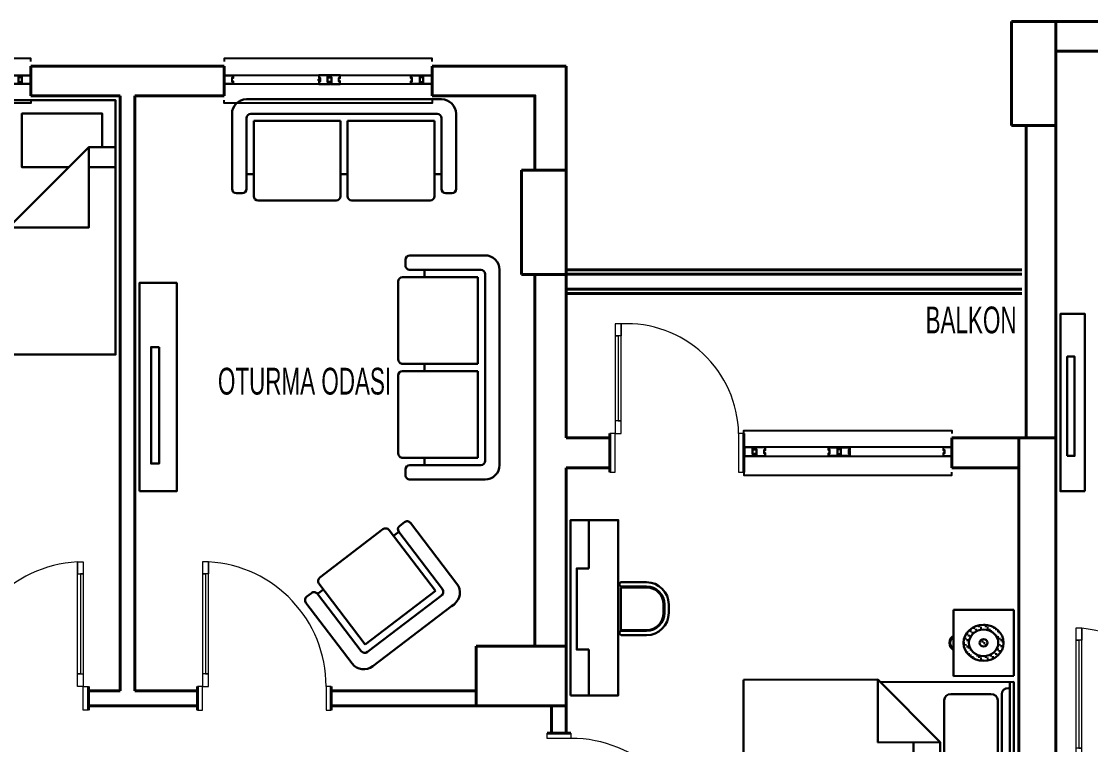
# Model space of a CAD drawing. Header units: millimetres. Extents: x 47 to 2260, y 29 to 1824.
# Drawn here: x 891 to 1610, y 1318 to 1804 of the extents above; entities that cross this region are included whole.
import ezdxf

# ---------------------------------------------------------------- set-up
doc = ezdxf.new("R2010")
doc.units = ezdxf.units.MM
for name, color, linetype, lineweight in [('duvar_40', 45, 'Continuous', 40), ('PENC_25', 74, 'Continuous', 25), ('TEF', 145, 'Continuous', 30), ('yazı', 253, 'Continuous', 20)]:
    doc.layers.add(name, color=color, linetype=linetype, lineweight=lineweight)
doc.styles.add('ARIAL', font='Arial')

# ---------------------------------------------------------------- blocks, each defined once
blk = doc.blocks.new('b2')
at = {"layer": 'TEF', "linetype": 'ByBlock', "flags": 128}
for points in [[(970.226424, 1487.830544), (995.354533, 1487.830544), (995.354533, 1627.817071), (970.226424, 1627.817071)], [(983.439561, 1584.779719), (978.027502, 1584.779719), (978.027502, 1506.452645), (983.439561, 1506.452645)]]:
    blk.add_lwpolyline(points, close=True, dxfattribs=at)
blk = doc.blocks.new('b3')
at = {"layer": 'TEF', "linetype": 'ByBlock', "flags": 128}
for points in [[(1606.226106, 1487.848525), (1606.226106, 1607.047947), (1589.729816, 1607.047947), (1589.729816, 1487.848525)], [(1594.338804, 1511.522373), (1594.338804, 1578.355337), (1599.267852, 1578.355337), (1599.267852, 1511.522373)]]:
    blk.add_lwpolyline(points, close=True, dxfattribs=at)
blk = doc.blocks.new('1')
at = {"layer": 'duvar_40', "linetype": 'ByBlock'}
for p, q in [((1596.687991, 1303.644091), (1596.687991, 1293.644091)), ((1596.687995, 1290.644264), (1596.687995, 1306.644264)), ((1686.687991, 1293.688675), (1686.687991, 1303.688675)), ((1686.687995, 1290.644264), (1686.687995, 1306.644264)), ((1683.215417, 1293.644226), (1684.435092, 1293.644226)), ((1686.699513, 1293.689431), (1686.687995, 1293.689431)), ((1686.687995, 1293.689431), (1686.699513, 1293.689431))]:
    blk.add_line(p, q, dxfattribs=at)
at = {"layer": 'PENC_25', "lineweight": 20}
for p, q in [((1604.160574, 1395.770643), (1600.160574, 1395.770643)), ((1600.160574, 1306.644264), (1596.687995, 1306.644264)), ((1596.687995, 1306.644264), (1596.687995, 1290.644213)), ((1600.160574, 1290.644264), (1600.160574, 1306.644264)), ((1686.687995, 1306.644264), (1683.215417, 1306.644264)), ((1683.215417, 1306.644264), (1683.215417, 1290.644264)), ((1686.687995, 1290.644213), (1686.687995, 1306.644264)), ((1596.687995, 1290.644264), (1600.160574, 1290.644264)), ((1683.215417, 1290.644264), (1686.687995, 1290.644264))]:
    blk.add_line(p, q, dxfattribs=at)
at = {"layer": 'PENC_25', "lineweight": 20, "flags": 128}
blk.add_lwpolyline([(1600.160574, 1395.770643), (1600.160574, 1306.644264), (1604.160574, 1306.644264), (1604.160574, 1395.770643), (1604.160574, 1387.698207), (1600.160574, 1387.698207), (1602.160574, 1387.698207), (1602.160574, 1315.206167), (1604.160574, 1315.206167), (1600.160574, 1315.206167)], dxfattribs=at)
at = {"layer": 'PENC_25', "lineweight": 20}
blk.add_arc((1594.276482, 1307.379582), 88.941975, 359.526308, 83.61956, dxfattribs=at)
blk = doc.blocks.new('14')
at = {"layer": 'duvar_40', "linetype": 'ByBlock'}
for p, q in [((1009.302573, 1353.637888), (1009.302573, 1343.637888)), ((1009.302577, 1340.63806), (1009.302577, 1356.63806)), ((1099.302573, 1343.682472), (1099.302573, 1353.682472)), ((1099.302577, 1340.63806), (1099.302577, 1356.63806)), ((1099.314095, 1343.683228), (1099.302577, 1343.683228)), ((1099.302577, 1343.683228), (1099.314095, 1343.683228))]:
    blk.add_line(p, q, dxfattribs=at)
at = {"layer": 'PENC_25', "lineweight": 20}
for p, q in [((1016.775156, 1440.361466), (1012.775156, 1440.361466)), ((1012.775156, 1356.63806), (1009.302577, 1356.63806)), ((1009.302577, 1356.63806), (1009.302577, 1340.638009)), ((1012.775156, 1340.63806), (1012.775156, 1356.63806)), ((1099.302577, 1356.63806), (1095.829999, 1356.63806)), ((1095.829999, 1356.63806), (1095.829999, 1340.63806)), ((1099.302577, 1340.638009), (1099.302577, 1356.63806)), ((1009.302577, 1340.63806), (1012.775156, 1340.63806)), ((1095.829999, 1340.63806), (1099.302577, 1340.63806))]:
    blk.add_line(p, q, dxfattribs=at)
at = {"layer": 'PENC_25', "lineweight": 20, "flags": 128}
blk.add_lwpolyline([(1012.775156, 1440.361466), (1012.775156, 1356.63806), (1016.775156, 1356.63806), (1016.775156, 1440.361466), (1016.775156, 1432.28903), (1012.775156, 1432.28903), (1014.775156, 1432.28903), (1014.775156, 1365.199963), (1016.775156, 1365.199963), (1012.775156, 1365.199963)], dxfattribs=at)
at = {"layer": 'PENC_25', "lineweight": 20}
blk.add_arc((1011.987161, 1356.655451), 83.84284, 359.988116, 86.726241, dxfattribs=at)
blk = doc.blocks.new('15')
at = {"layer": 'duvar_40', "linetype": 'ByBlock'}
for p, q in [((845.967009, 1340.63806), (845.967009, 1356.63806)), ((845.967014, 1343.682472), (845.967014, 1353.682472)), ((935.967009, 1340.63806), (935.967009, 1356.63806)), ((935.967014, 1353.637888), (935.967014, 1343.637888)), ((845.955491, 1343.683228), (845.967009, 1343.683228)), ((845.967009, 1343.683228), (845.955491, 1343.683228))]:
    blk.add_line(p, q, dxfattribs=at)
at = {"layer": 'PENC_25', "lineweight": 20}
for p, q in [((928.494431, 1440.361466), (932.494431, 1440.361466)), ((845.967009, 1340.638009), (845.967009, 1356.63806)), ((845.967009, 1356.63806), (849.439588, 1356.63806)), ((849.439588, 1356.63806), (849.439588, 1340.63806)), ((932.494431, 1340.63806), (932.494431, 1356.63806)), ((932.494431, 1356.63806), (935.967009, 1356.63806)), ((935.967009, 1356.63806), (935.967009, 1340.638009)), ((849.439588, 1340.63806), (845.967009, 1340.63806)), ((935.967009, 1340.63806), (932.494431, 1340.63806))]:
    blk.add_line(p, q, dxfattribs=at)
at = {"layer": 'PENC_25', "lineweight": 20, "flags": 128}
blk.add_lwpolyline([(932.494431, 1440.361466), (932.494431, 1356.63806), (928.494431, 1356.63806), (928.494431, 1440.361466), (928.494431, 1432.28903), (932.494431, 1432.28903), (930.494431, 1432.28903), (930.494431, 1365.199963), (928.494431, 1365.199963), (932.494431, 1365.199963)], dxfattribs=at)
at = {"layer": 'PENC_25', "lineweight": 20}
blk.add_arc((933.282426, 1356.655451), 83.84284, 93.273759, 180.011884, dxfattribs=at)
blk = doc.blocks.new('16')
at = {"layer": 'duvar_40', "linetype": 'ByBlock'}
for p, q in [((1244.460744, 1325.215263), (1260.460744, 1325.215263)), ((1247.505155, 1325.215259), (1257.505155, 1325.215259)), ((1247.505911, 1325.226781), (1247.505911, 1325.215263)), ((1247.505911, 1325.215263), (1247.505911, 1325.226781)), ((1243.460744, 1235.215263), (1259.460744, 1235.215263)), ((1256.460571, 1235.215259), (1246.460571, 1235.215259))]:
    blk.add_line(p, q, dxfattribs=at)
at = {"layer": 'PENC_25', "lineweight": 20}
for p, q in [((1244.460693, 1325.215263), (1260.460744, 1325.215263)), ((1244.460744, 1321.742685), (1244.460744, 1325.215263)), ((1260.460744, 1325.215263), (1260.460744, 1321.742685)), ((1260.460744, 1321.742685), (1244.460744, 1321.742685)), ((1243.460744, 1238.687842), (1259.460744, 1238.687842)), ((1243.460744, 1235.215263), (1243.460744, 1238.687842)), ((1259.460744, 1238.687842), (1259.460744, 1235.215263)), ((1344.184149, 1242.687842), (1344.184149, 1238.687842)), ((1259.460744, 1235.215263), (1243.460693, 1235.215263))]:
    blk.add_line(p, q, dxfattribs=at)
at = {"layer": 'PENC_25', "lineweight": 20, "flags": 128}
blk.add_lwpolyline([(1344.184149, 1238.687842), (1259.460744, 1238.687842), (1259.460744, 1242.687842), (1344.184149, 1242.687842), (1336.111714, 1242.687842), (1336.111714, 1238.687842), (1336.111714, 1240.687842), (1268.022647, 1240.687842), (1268.022647, 1242.687842), (1268.022647, 1238.687842)], dxfattribs=at)
at = {"layer": 'PENC_25', "lineweight": 20}
blk.add_arc((1260.478134, 1237.899846), 83.84284, 3.273759, 90.011884, dxfattribs=at)
blk = doc.blocks.new('17')
at = {"layer": 'duvar_40', "linetype": 'ByBlock'}
for p, q in [((1286.729924, 1500.63806), (1286.729924, 1526.638153)), ((1376.729924, 1500.682644), (1376.729924, 1526.682737)), ((1286.72992, 1523.637981), (1286.72992, 1503.637981)), ((1376.72992, 1503.682565), (1376.72992, 1523.682565)), ((1376.741442, 1503.683321), (1376.729924, 1503.683321)), ((1376.729924, 1503.683321), (1376.741442, 1503.683321))]:
    blk.add_line(p, q, dxfattribs=at)
at = {"layer": 'duvar_40', "linetype": 'ByBlock', "flags": 128}
for points in [[(1376.729924, 1503.63806), (1376.729924, 1523.63806)], [(1516.729924, 1503.63806), (1516.729924, 1523.63806)]]:
    blk.add_lwpolyline(points, dxfattribs=at)
at = {"layer": 'PENC_25', "lineweight": 20}
for p, q in [((1290.202503, 1600.361559), (1290.202503, 1526.638153)), ((1294.202503, 1600.361559), (1290.202503, 1600.361559)), ((1294.202503, 1526.638153), (1294.202503, 1600.361559)), ((1294.202503, 1600.361559), (1294.202503, 1592.289123)), ((1294.202503, 1592.289123), (1290.202503, 1592.289123)), ((1290.202503, 1592.289123), (1292.202503, 1592.289123)), ((1292.202503, 1592.289123), (1292.202503, 1535.200056)), ((1294.202503, 1535.200056), (1290.202503, 1535.200056)), ((1292.202503, 1535.200056), (1294.202503, 1535.200056)), ((1290.202503, 1526.638153), (1286.729924, 1526.638153)), ((1286.729924, 1526.638153), (1286.729924, 1500.638009)), ((1290.202503, 1500.63806), (1290.202503, 1526.638153)), ((1290.202503, 1526.638153), (1294.202503, 1526.638153)), ((1376.729925, 1526.682737), (1373.257346, 1526.682737)), ((1373.257346, 1526.682737), (1373.257346, 1500.682644)), ((1376.729924, 1500.682593), (1376.729925, 1526.682737)), ((1286.729924, 1500.63806), (1290.202503, 1500.63806)), ((1373.257346, 1500.682644), (1376.729924, 1500.682644))]:
    blk.add_line(p, q, dxfattribs=at)
at = {"layer": 'PENC_25'}
for p, q in [((1510.754702, 1517.429578), (1391.268924, 1517.429578)), ((1391.268924, 1511.429575), (1510.754702, 1511.429575))]:
    blk.add_line(p, q, dxfattribs=at)
at = {"layer": 'PENC_25', "flags": 128}
for points in [[(1376.729924, 1526.63806), (1376.729924, 1528.63806), (1516.729924, 1528.63806), (1516.729924, 1526.63806)], [(1376.729924, 1500.63806), (1376.729924, 1498.721093), (1516.729924, 1498.721093), (1516.729924, 1500.63806)]]:
    blk.add_lwpolyline(points, dxfattribs=at)
for points in [[(1376.729924, 1517.429578), (1376.729924, 1511.429575)], [(1376.729924, 1511.429575), (1384.754708, 1511.429575), (1384.754708, 1512.929577), (1382.754706, 1512.929577), (1382.754706, 1517.429578), (1376.729924, 1517.429578), (1376.729924, 1514.429577)], [(1377.154704, 1511.629575), (1384.554708, 1511.629575), (1384.554708, 1512.729577), (1382.554706, 1512.729577), (1382.554706, 1517.229578), (1377.154704, 1517.229578), (1377.154704, 1515.629577), (1377.154704, 1513.229577)], [(1391.268924, 1517.429578), (1383.054706, 1517.429578), (1383.054706, 1515.929577), (1385.054708, 1515.929577), (1385.054708, 1511.429575), (1391.268924, 1511.429575), (1391.268924, 1513.429577), (1390.568924, 1513.429577), (1390.568924, 1515.429577), (1391.268924, 1515.429577)], [(1391.068924, 1517.229578), (1383.254706, 1517.229578), (1383.254706, 1516.129577), (1385.254708, 1516.129577), (1385.254708, 1511.629575), (1391.068924, 1511.629575), (1391.068924, 1513.229577), (1390.368924, 1513.229577), (1390.368924, 1515.629577), (1391.068924, 1515.629577)], [(1433.792567, 1517.429578), (1441.79257, 1517.429578), (1441.79257, 1515.929577), (1439.792569, 1515.929577), (1439.792569, 1511.429575), (1433.792567, 1511.429575), (1433.792567, 1513.429577), (1434.492567, 1513.429577), (1434.492567, 1515.429577), (1433.792567, 1515.429577)], [(1433.992567, 1517.229578), (1441.59257, 1517.229578), (1441.59257, 1516.129577), (1439.592569, 1516.129577), (1439.592569, 1511.629575), (1433.992567, 1511.629575), (1433.992567, 1513.229577), (1434.692567, 1513.229577), (1434.692567, 1515.629577), (1433.992567, 1515.629577)], [(1448.092572, 1511.429575), (1440.092569, 1511.429575), (1440.092569, 1512.929577), (1442.09257, 1512.929577), (1442.09257, 1517.429578), (1448.092572, 1517.429578), (1448.092572, 1515.429577), (1447.392572, 1515.429577), (1447.392572, 1513.429577), (1448.092572, 1513.429577)], [(1447.892572, 1511.629575), (1440.292569, 1511.629575), (1440.292569, 1512.729577), (1442.29257, 1512.729577), (1442.29257, 1517.229578), (1447.892572, 1517.229578), (1447.892572, 1515.629577), (1447.192572, 1515.629577), (1447.192572, 1513.229577), (1447.892572, 1513.229577)], [(1448.292572, 1514.929577), (1447.392572, 1514.929577), (1447.392572, 1513.929577), (1448.292572, 1513.929577)], [(1510.754702, 1511.429575), (1516.729924, 1511.429575), (1516.729924, 1517.429578), (1510.754702, 1517.429578), (1510.754702, 1515.429577), (1511.454702, 1515.429577), (1511.454702, 1513.429577), (1510.754702, 1513.429577)], [(1510.954702, 1511.629575), (1516.554705, 1511.629575), (1516.554705, 1517.229578), (1510.954702, 1517.229578), (1510.954702, 1515.629577), (1511.654702, 1515.629577), (1511.654702, 1513.229577), (1510.954702, 1513.229577)], [(1516.729924, 1517.429578), (1516.729924, 1511.429575), (1516.729924, 1511.429575)]]:
    blk.add_lwpolyline(points, close=True, dxfattribs=at)
at = {"layer": 'PENC_25', "lineweight": 20}
blk.add_arc((1298.060669, 1525.250263), 75.21032, 1.091335, 92.94047, dxfattribs=at)
blk = doc.blocks.new('24')
at = {"layer": 'duvar_40', "linetype": 'ByBlock', "flags": 128}
for points in [[(757.226424, 1753.626379), (757.226424, 1773.63806)], [(897.226424, 1753.626379), (897.226424, 1773.63806)]]:
    blk.add_lwpolyline(points, dxfattribs=at)
at = {"layer": 'PENC_25'}
for p, q in [((763.201647, 1767.417897), (882.687425, 1767.417897)), ((882.687425, 1761.417894), (763.201647, 1761.417894))]:
    blk.add_line(p, q, dxfattribs=at)
at = {"layer": 'PENC_25', "flags": 128}
for points in [[(897.226424, 1776.626379), (897.226424, 1778.626379), (757.226424, 1778.626379), (757.226424, 1776.626379)], [(897.226424, 1750.626379), (897.226424, 1748.709412), (757.226424, 1748.709412), (757.226424, 1750.626379)]]:
    blk.add_lwpolyline(points, dxfattribs=at)
for points in [[(757.226424, 1767.417897), (757.226424, 1761.417894), (757.226424, 1761.417894)], [(763.201647, 1761.417894), (757.226424, 1761.417894), (757.226424, 1767.417897), (763.201647, 1767.417897), (763.201647, 1765.417895), (762.501647, 1765.417895), (762.501647, 1763.417895), (763.201647, 1763.417895)], [(763.001647, 1761.617894), (757.401644, 1761.617894), (757.401644, 1767.217897), (763.001647, 1767.217897), (763.001647, 1765.617895), (762.301647, 1765.617895), (762.301647, 1763.217895), (763.001647, 1763.217895)], [(820.663777, 1764.917895), (821.563777, 1764.917895), (821.563777, 1763.917895), (820.663777, 1763.917895)], [(820.863777, 1761.417894), (828.86378, 1761.417894), (828.86378, 1762.917895), (826.863779, 1762.917895), (826.863779, 1767.417897), (820.863777, 1767.417897), (820.863777, 1765.417895), (821.563777, 1765.417895), (821.563777, 1763.417895), (820.863777, 1763.417895)], [(821.063777, 1761.617894), (828.66378, 1761.617894), (828.66378, 1762.717895), (826.663779, 1762.717895), (826.663779, 1767.217897), (821.063777, 1767.217897), (821.063777, 1765.617895), (821.763777, 1765.617895), (821.763777, 1763.217895), (821.063777, 1763.217895)], [(835.163782, 1767.417897), (827.163779, 1767.417897), (827.163779, 1765.917895), (829.16378, 1765.917895), (829.16378, 1761.417894), (835.163782, 1761.417894), (835.163782, 1763.417895), (834.463782, 1763.417895), (834.463782, 1765.417895), (835.163782, 1765.417895)], [(834.963782, 1767.217897), (827.363779, 1767.217897), (827.363779, 1766.117895), (829.36378, 1766.117895), (829.36378, 1761.617894), (834.963782, 1761.617894), (834.963782, 1763.217895), (834.263782, 1763.217895), (834.263782, 1765.617895), (834.963782, 1765.617895)], [(882.687425, 1767.417897), (890.901643, 1767.417897), (890.901643, 1765.917895), (888.901641, 1765.917895), (888.901641, 1761.417894), (882.687425, 1761.417894), (882.687425, 1763.417895), (883.387425, 1763.417895), (883.387425, 1765.417895), (882.687425, 1765.417895)], [(882.887425, 1767.217897), (890.701643, 1767.217897), (890.701643, 1766.117895), (888.701641, 1766.117895), (888.701641, 1761.617894), (882.887425, 1761.617894), (882.887425, 1763.217895), (883.587425, 1763.217895), (883.587425, 1765.617895), (882.887425, 1765.617895)], [(897.226424, 1761.417894), (889.201641, 1761.417894), (889.201641, 1762.917895), (891.201643, 1762.917895), (891.201643, 1767.417897), (897.226424, 1767.417897), (897.226424, 1764.417895)], [(896.801645, 1761.617894), (889.401641, 1761.617894), (889.401641, 1762.717895), (891.401643, 1762.717895), (891.401643, 1767.217897), (896.801645, 1767.217897), (896.801645, 1765.617895), (896.801645, 1763.217895)], [(897.226424, 1767.417897), (897.226424, 1761.417894)]]:
    blk.add_lwpolyline(points, close=True, dxfattribs=at)
blk = doc.blocks.new('25')
at = {"layer": 'duvar_40', "linetype": 'ByBlock', "flags": 128}
for points in [[(1027.226424, 1753.626379), (1027.226424, 1773.63806)], [(1167.226424, 1753.626379), (1167.226424, 1773.63806)]]:
    blk.add_lwpolyline(points, dxfattribs=at)
at = {"layer": 'PENC_25'}
for p, q in [((1033.201647, 1767.417897), (1152.687425, 1767.417897)), ((1152.687425, 1761.417894), (1033.201647, 1761.417894))]:
    blk.add_line(p, q, dxfattribs=at)
at = {"layer": 'PENC_25', "flags": 128}
for points in [[(1167.226424, 1776.626379), (1167.226424, 1778.626379), (1027.226424, 1778.626379), (1027.226424, 1776.626379)], [(1167.226424, 1750.626379), (1167.226424, 1748.709412), (1027.226424, 1748.709412), (1027.226424, 1750.626379)]]:
    blk.add_lwpolyline(points, dxfattribs=at)
for points in [[(1027.226424, 1767.417897), (1027.226424, 1761.417894), (1027.226424, 1761.417894)], [(1033.201647, 1761.417894), (1027.226424, 1761.417894), (1027.226424, 1767.417897), (1033.201647, 1767.417897), (1033.201647, 1765.417895), (1032.501647, 1765.417895), (1032.501647, 1763.417895), (1033.201647, 1763.417895)], [(1033.001647, 1761.617894), (1027.401644, 1761.617894), (1027.401644, 1767.217897), (1033.001647, 1767.217897), (1033.001647, 1765.617895), (1032.301647, 1765.617895), (1032.301647, 1763.217895), (1033.001647, 1763.217895)], [(1090.663777, 1764.917895), (1091.563777, 1764.917895), (1091.563777, 1763.917895), (1090.663777, 1763.917895)], [(1090.863777, 1761.417894), (1098.86378, 1761.417894), (1098.86378, 1762.917895), (1096.863779, 1762.917895), (1096.863779, 1767.417897), (1090.863777, 1767.417897), (1090.863777, 1765.417895), (1091.563777, 1765.417895), (1091.563777, 1763.417895), (1090.863777, 1763.417895)], [(1091.063777, 1761.617894), (1098.66378, 1761.617894), (1098.66378, 1762.717895), (1096.663779, 1762.717895), (1096.663779, 1767.217897), (1091.063777, 1767.217897), (1091.063777, 1765.617895), (1091.763777, 1765.617895), (1091.763777, 1763.217895), (1091.063777, 1763.217895)], [(1105.163782, 1767.417897), (1097.163779, 1767.417897), (1097.163779, 1765.917895), (1099.16378, 1765.917895), (1099.16378, 1761.417894), (1105.163782, 1761.417894), (1105.163782, 1763.417895), (1104.463782, 1763.417895), (1104.463782, 1765.417895), (1105.163782, 1765.417895)], [(1104.963782, 1767.217897), (1097.363779, 1767.217897), (1097.363779, 1766.117895), (1099.36378, 1766.117895), (1099.36378, 1761.617894), (1104.963782, 1761.617894), (1104.963782, 1763.217895), (1104.263782, 1763.217895), (1104.263782, 1765.617895), (1104.963782, 1765.617895)], [(1152.687425, 1767.417897), (1160.901643, 1767.417897), (1160.901643, 1765.917895), (1158.901641, 1765.917895), (1158.901641, 1761.417894), (1152.687425, 1761.417894), (1152.687425, 1763.417895), (1153.387425, 1763.417895), (1153.387425, 1765.417895), (1152.687425, 1765.417895)], [(1152.887425, 1767.217897), (1160.701643, 1767.217897), (1160.701643, 1766.117895), (1158.701641, 1766.117895), (1158.701641, 1761.617894), (1152.887425, 1761.617894), (1152.887425, 1763.217895), (1153.587425, 1763.217895), (1153.587425, 1765.617895), (1152.887425, 1765.617895)], [(1167.226424, 1761.417894), (1159.201641, 1761.417894), (1159.201641, 1762.917895), (1161.201643, 1762.917895), (1161.201643, 1767.417897), (1167.226424, 1767.417897), (1167.226424, 1764.417895)], [(1166.801645, 1761.617894), (1159.401641, 1761.617894), (1159.401641, 1762.717895), (1161.401643, 1762.717895), (1161.401643, 1767.217897), (1166.801645, 1767.217897), (1166.801645, 1765.617895), (1166.801645, 1763.217895)], [(1167.226424, 1767.417897), (1167.226424, 1761.417894)]]:
    blk.add_lwpolyline(points, close=True, dxfattribs=at)
blk = doc.blocks.new('kjlfdndşlknfndfkldfdf')
at = {"layer": 'TEF'}
for p, q in [((55328.507839, 11493.256828), (55246.495339, 11493.256828)), ((55328.507839, 11493.256828), (55410.520339, 11493.256828)), ((55234.345339, 11481.106828), (55234.345339, 11417.926828)), ((55328.507839, 11481.106828), (55250.140339, 11481.106828)), ((55328.507839, 11481.106828), (55406.875339, 11481.106828)), ((55422.670339, 11481.106828), (55422.670339, 11417.926828)), ((55246.495339, 11477.461828), (55246.495339, 11417.926828)), ((55325.470339, 11475.031828), (55252.570339, 11475.031828)), ((55252.570339, 11475.031828), (55252.570339, 11411.851828)), ((55325.470339, 11475.031828), (55325.470339, 11411.851828)), ((55331.545339, 11475.031828), (55331.545339, 11411.851828)), ((55331.545339, 11475.031828), (55404.445339, 11475.031828)), ((55404.445339, 11475.031828), (55404.445339, 11411.851828)), ((55410.520339, 11477.461828), (55410.520339, 11417.926828)), ((55246.495339, 11430.345269), (55252.570339, 11430.345269)), ((55325.470339, 11430.345269), (55331.545339, 11430.345269)), ((55404.445339, 11430.345269), (55410.520339, 11430.345269)), ((55242.850339, 11414.281828), (55237.990339, 11414.281828)), ((55414.165339, 11414.281828), (55419.025339, 11414.281828)), ((55321.825339, 11408.206828), (55256.215339, 11408.206828)), ((55335.190339, 11408.206828), (55400.800339, 11408.206828))]:
    blk.add_line(p, q, dxfattribs=at)
for centre, radius, start, end in [((55246.495339, 11481.106828), 12.15, 90, 180), ((55410.520339, 11481.106828), 12.15, 0, 90), ((55250.140339, 11477.461828), 3.645, 90, 180), ((55406.875339, 11477.461828), 3.645, 0, 90), ((55237.990339, 11417.926828), 3.645, 180, 270), ((55242.850339, 11417.926828), 3.645, 270, 0), ((55414.165339, 11417.926828), 3.645, 180, 270), ((55419.025339, 11417.926828), 3.645, 270, 0), ((55256.215339, 11411.851828), 3.645, 180, 270), ((55321.825339, 11411.851828), 3.645, 270, 0), ((55335.190339, 11411.851828), 3.645, 180, 270), ((55400.800339, 11411.851828), 3.645, 270, 0)]:
    blk.add_arc(centre, radius, start, end, dxfattribs=at)
blk = doc.blocks.new('kjnklnlkfşfg')
at = {"layer": 'TEF'}
for p, q in [((55325.97592, 10955.358673), (55321.531476, 10955.358673)), ((55334.864809, 10899.803117), (55334.864809, 10957.580895)), ((55398.198142, 10960.914228), (55338.198142, 10960.914228)), ((55401.531476, 10899.803117), (55401.531476, 10957.580895)), ((55409.941597, 10955.358673), (55414.386041, 10955.358673)), ((55318.198142, 10894.247562), (55318.198142, 10952.02534)), ((55329.309254, 10897.580895), (55329.309254, 10952.02534)), ((55329.309254, 10952.02534), (55334.864809, 10952.02534)), ((55401.531476, 10952.02534), (55406.608263, 10952.02534)), ((55406.608263, 10897.580895), (55406.608263, 10952.02534)), ((55417.719374, 10894.247562), (55417.719374, 10952.02534)), ((55401.531476, 10899.803117), (55334.864809, 10899.803117)), ((55404.309254, 10894.247562), (55332.642587, 10894.247562)), ((55404.309254, 10883.136451), (55329.309254, 10883.136451)), ((55404.309254, 10883.136451), (55406.608434, 10883.136451))]:
    blk.add_line(p, q, dxfattribs=at)
for centre, radius, start, end in [((55321.531476, 10952.02534), 3.333333, 90, 180), ((55325.97592, 10952.02534), 3.333333, 0, 90), ((55338.198142, 10957.580895), 3.333333, 90, 180), ((55398.198142, 10957.580895), 3.333333, 0, 90), ((55409.941597, 10952.02534), 3.333333, 90, 180), ((55414.386041, 10952.02534), 3.333333, 0, 90), ((55329.309254, 10894.247562), 11.111111, 180, 270), ((55332.642587, 10897.580895), 3.333333, 180, 270), ((55403.27493, 10897.580895), 3.333333, 270, 0), ((55406.608263, 10894.247562), 11.111111, 270, 0)]:
    blk.add_arc(centre, radius, start, end, dxfattribs=at)
blk = doc.blocks.new('YAT80')
at = {"flags": 128}
blk.add_lwpolyline([(80, -190), (80, 0), (0, 0), (0, -190)], close=True, dxfattribs=at)
for points in [[(35, -50), (70, -50), (70, -10), (10, -10), (10, -35)], [(0, -35), (20, -35), (80, -95), (20, -95), (20, -35)], [(0, -50), (20, -50)]]:
    blk.add_lwpolyline(points, dxfattribs=at)
blk = doc.blocks.new('FGFGF')
at = {"layer": 'TEF'}
h = blk.add_hatch(dxfattribs=at)
h.set_pattern_fill('CROSS', color=256, scale=0.4, angle=180, style=0, pattern_type=2)
h.set_pattern_definition([(90.030685, (441.3744, 11359.7425), (2.53877536, 2.28735998), [1.143, -3.429]), (0.030685, (442.0097, 11359.1713), (2.5412239, -2.28463937), [1.27, -3.81])])
h.paths.add_polyline_path([(-756.25, -12122.83), (-756.42, -12120.83), (-756.91, -12118.88), (-757.72, -12117.02), (-758.81, -12115.3), (-760.17, -12113.74), (-761.77, -12112.38), (-763.57, -12111.25), (-765.54, -12110.36), (-767.64, -12109.74), (-769.82, -12109.4), (-772.05, -12109.36), (-774.28, -12109.62), (-776.44, -12110.17), (-778.5, -12111.02), (-780.39, -12112.13), (-782.08, -12113.5), (-783.52, -12115.07), (-784.68, -12116.82), (-785.53, -12118.71), (-786.06, -12120.67), (-786.25, -12122.68), (-786.11, -12124.69), (-785.65, -12126.64), (-784.87, -12128.51), (-783.8, -12130.24), (-782.46, -12131.82), (-780.88, -12133.19), (-779.09, -12134.35), (-777.14, -12135.26), (-775.05, -12135.9), (-772.86, -12136.26), (-770.64, -12136.33), (-768.41, -12136.09), (-766.24, -12135.56), (-764.17, -12134.74), (-762.26, -12133.64), (-760.55, -12132.3), (-759.09, -12130.74), (-757.91, -12129), (-757.03, -12127.13), (-756.48, -12125.16), (-756.26, -12123.16)])
h.paths.add_polyline_path([(-760.25, -12122.83), (-760.38, -12121.37), (-760.74, -12119.94), (-761.33, -12118.57), (-762.13, -12117.31), (-763.13, -12116.17), (-764.3, -12115.17), (-765.62, -12114.34), (-767.06, -12113.69), (-768.6, -12113.23), (-770.21, -12112.98), (-771.84, -12112.95), (-773.47, -12113.14), (-775.06, -12113.55), (-776.57, -12114.17), (-777.96, -12114.99), (-779.2, -12115.99), (-780.25, -12117.14), (-781.1, -12118.43), (-781.73, -12119.81), (-782.11, -12121.25), (-782.25, -12122.72), (-782.15, -12124.19), (-781.81, -12125.63), (-781.24, -12127), (-780.45, -12128.27), (-779.47, -12129.42), (-778.31, -12130.43), (-777, -12131.28), (-775.57, -12131.95), (-774.03, -12132.42), (-772.44, -12132.68), (-770.8, -12132.73), (-769.17, -12132.56), (-767.58, -12132.17), (-766.06, -12131.57), (-764.66, -12130.76), (-763.41, -12129.78), (-762.33, -12128.63), (-761.47, -12127.36), (-760.82, -12125.98), (-760.42, -12124.54), (-760.26, -12123.07)])
h.paths.add_polyline_path([(-768.25, -12122.84), (-768.29, -12122.44), (-768.39, -12122.05), (-768.55, -12121.68), (-768.77, -12121.33), (-769.04, -12121.02), (-769.36, -12120.75), (-769.72, -12120.52), (-770.11, -12120.34), (-770.53, -12120.22), (-770.97, -12120.15), (-771.41, -12120.14), (-771.86, -12120.19), (-772.29, -12120.31), (-772.7, -12120.47), (-773.08, -12120.7), (-773.42, -12120.97), (-773.71, -12121.29), (-773.94, -12121.64), (-774.11, -12122.01), (-774.22, -12122.41), (-774.25, -12122.81), (-774.23, -12123.21), (-774.13, -12123.6), (-773.98, -12123.97), (-773.76, -12124.32), (-773.5, -12124.63), (-773.18, -12124.91), (-772.82, -12125.14), (-772.43, -12125.32), (-772.01, -12125.45), (-771.58, -12125.52), (-771.13, -12125.54), (-770.69, -12125.49), (-770.25, -12125.38), (-769.84, -12125.22), (-769.46, -12125), (-769.11, -12124.73), (-768.82, -12124.42), (-768.59, -12124.07), (-768.41, -12123.7), (-768.3, -12123.3), (-768.26, -12122.9)])
h.paths.add_polyline_path([(-756.36, -11920.33), (-756.53, -11918.33), (-757.02, -11916.38), (-757.82, -11914.52), (-758.92, -11912.8), (-760.28, -11911.24), (-761.88, -11909.88), (-763.68, -11908.75), (-765.65, -11907.86), (-767.75, -11907.24), (-769.93, -11906.9), (-772.16, -11906.86), (-774.38, -11907.12), (-776.55, -11907.67), (-778.61, -11908.52), (-780.5, -11909.63), (-782.19, -11911), (-783.63, -11912.57), (-784.79, -11914.32), (-785.64, -11916.21), (-786.17, -11918.17), (-786.36, -11920.18), (-786.22, -11922.19), (-785.76, -11924.14), (-784.98, -11926.01), (-783.91, -11927.74), (-782.57, -11929.32), (-780.99, -11930.69), (-779.2, -11931.85), (-777.24, -11932.76), (-775.15, -11933.4), (-772.97, -11933.76), (-770.75, -11933.83), (-768.52, -11933.59), (-766.35, -11933.06), (-764.28, -11932.24), (-762.37, -11931.14), (-760.66, -11929.8), (-759.2, -11928.24), (-758.02, -11926.5), (-757.14, -11924.63), (-756.59, -11922.66), (-756.37, -11920.66)])
h.paths.add_polyline_path([(-760.36, -11920.33), (-760.49, -11918.87), (-760.85, -11917.44), (-761.43, -11916.07), (-762.24, -11914.81), (-763.23, -11913.67), (-764.41, -11912.67), (-765.73, -11911.84), (-767.17, -11911.19), (-768.71, -11910.73), (-770.31, -11910.48), (-771.95, -11910.45), (-773.58, -11910.64), (-775.17, -11911.05), (-776.67, -11911.67), (-778.07, -11912.49), (-779.3, -11913.49), (-780.36, -11914.64), (-781.21, -11915.93), (-781.83, -11917.31), (-782.22, -11918.75), (-782.36, -11920.23), (-782.26, -11921.69), (-781.92, -11923.13), (-781.35, -11924.5), (-780.56, -11925.77), (-779.58, -11926.92), (-778.42, -11927.93), (-777.11, -11928.78), (-775.68, -11929.45), (-774.14, -11929.92), (-772.54, -11930.18), (-770.91, -11930.23), (-769.28, -11930.06), (-767.69, -11929.67), (-766.17, -11929.07), (-764.77, -11928.26), (-763.52, -11927.28), (-762.44, -11926.13), (-761.58, -11924.86), (-760.93, -11923.48), (-760.53, -11922.04), (-760.37, -11920.57)])
h.paths.add_polyline_path([(-768.36, -11920.34), (-768.4, -11919.94), (-768.49, -11919.55), (-768.66, -11919.18), (-768.87, -11918.83), (-769.15, -11918.52), (-769.47, -11918.25), (-769.83, -11918.02), (-770.22, -11917.84), (-770.64, -11917.72), (-771.08, -11917.65), (-771.52, -11917.64), (-771.97, -11917.69), (-772.4, -11917.81), (-772.81, -11917.97), (-773.19, -11918.2), (-773.53, -11918.47), (-773.82, -11918.79), (-774.05, -11919.14), (-774.22, -11919.51), (-774.32, -11919.91), (-774.36, -11920.31), (-774.33, -11920.71), (-774.24, -11921.1), (-774.09, -11921.47), (-773.87, -11921.82), (-773.6, -11922.13), (-773.29, -11922.41), (-772.93, -11922.64), (-772.54, -11922.82), (-772.12, -11922.95), (-771.68, -11923.02), (-771.24, -11923.04), (-770.79, -11922.99), (-770.36, -11922.88), (-769.95, -11922.72), (-769.56, -11922.5), (-769.22, -11922.23), (-768.93, -11921.92), (-768.69, -11921.57), (-768.52, -11921.2), (-768.41, -11920.8), (-768.36, -11920.4)])
for p, q in [((-793.88, -11895.6), (-748.88, -11895.58)), ((-793.85, -11945.1), (-793.88, -11895.6)), ((-748.88, -11895.58), (-748.85, -11945.08)), ((-748.85, -11945.08), (-793.85, -11945.1)), ((-738.85, -11949.57), (-793.85, -11949.6)), ((-793.85, -11949.6), (-793.77, -12093.6)), ((-790.85, -11949.6), (-790.77, -12093.6)), ((-790.84, -11954.1), (-789.84, -11954.1)), ((-591.85, -11947.69), (-738.85, -11947.77)), ((-738.85, -11947.77), (-738.79, -12048.54)), ((-718.85, -11947.76), (-718.79, -12048.53)), ((-591.77, -12095.29), (-591.85, -11947.69)), ((-784.84, -11958.6), (-784.77, -12084.6)), ((-776.84, -11958.59), (-746.84, -11958.58)), ((-781.81, -12012.59), (-781.84, -11963.09)), ((-741.84, -11963.07), (-741.81, -12012.57)), ((-746.81, -12017.08), (-776.81, -12017.09)), ((-746.81, -12026.08), (-776.81, -12026.09)), ((-781.8, -12030.59), (-781.78, -12080.09)), ((-741.78, -12080.07), (-741.8, -12030.57)), ((-738.79, -12048.54), (-692.15, -12048.51)), ((-738.79, -12048.54), (-692.13, -12095.35)), ((-692.13, -12095.35), (-692.15, -12048.51)), ((-789.77, -12089.1), (-790.77, -12089.1)), ((-776.77, -12084.59), (-746.77, -12084.58)), ((-793.77, -12093.6), (-693.92, -12093.55)), ((-748.77, -12098.08), (-793.77, -12098.1)), ((-793.77, -12098.1), (-793.74, -12147.6)), ((-748.74, -12147.58), (-748.77, -12098.08)), ((-692.13, -12095.35), (-591.77, -12095.29)), ((-793.74, -12147.6), (-748.74, -12147.58))]:
    blk.add_line(p, q, dxfattribs=at)
for centre, major_axis in [((-771.36, -11920.34), (15, 0.01)), ((-771.36, -11920.34), (11, 0.01)), ((-771.36, -11920.34), (3, 0)), ((-771.25, -12122.84), (15, 0.01)), ((-771.25, -12122.84), (11, 0.01)), ((-771.25, -12122.84), (3, 0))]:
    blk.add_ellipse(centre, major_axis=major_axis, ratio=0.9, dxfattribs=at)
for centre, major_axis, start_param, end_param in [((-753.36, -11920.33), (7.5, 0), 5.306139, 7.260232), ((-753.36, -11920.33), (7, 0), 5.359292, 7.207079), ((-789.84, -11958.6), (5, 0), 6.283185, 7.853982), ((-776.84, -11963.09), (5, 0), 1.570796, 3.141593), ((-746.84, -11963.08), (5, 0), 6.283185, 7.853982), ((-776.81, -12012.59), (5, 0), 3.141593, 4.712389), ((-746.81, -12012.58), (5, 0), 4.712389, 6.283185), ((-776.8, -12030.59), (5, 0), 1.570796, 3.141593), ((-746.8, -12030.58), (5, 0), 6.283185, 7.853982), ((-776.78, -12080.09), (5, 0), 3.141593, 4.712389), ((-746.78, -12080.08), (5, 0), 4.712389, 6.283185), ((-789.77, -12084.6), (5, 0), 4.712389, 6.283185), ((-753.25, -12122.83), (7.5, 0), 5.306139, 7.260232), ((-753.25, -12122.83), (7, 0), 5.359292, 7.207079)]:
    blk.add_ellipse(centre, major_axis=major_axis, ratio=0.9, start_param=start_param, end_param=end_param, dxfattribs=at)
blk = doc.blocks.new('kljdfkdlfkşdfglk')
at = {"layer": 'TEF'}
for p, q in [((50363.007499, 6162.783454), (50363.007499, 6140.062408)), ((50364.540832, 6164.316787), (50365.307499, 6164.316787)), ((50366.840832, 6162.783454), (50366.840832, 6140.062408)), ((50405.940832, 6163.062408), (50367.607499, 6163.062408)), ((50367.607499, 6163.062408), (50367.607499, 6140.062408)), ((50405.940832, 6140.062408), (50405.940832, 6163.062408)), ((50406.707499, 6140.062408), (50406.707499, 6162.783454)), ((50408.240832, 6164.316787), (50409.007499, 6164.316787)), ((50410.540832, 6140.062408), (50410.540832, 6162.783454)), ((50382.940832, 6124.729075), (50390.607499, 6124.729075)), ((50382.940832, 6123.962408), (50390.607499, 6123.962408)), ((50382.940832, 6120.129075), (50390.607499, 6120.129075))]:
    blk.add_line(p, q, dxfattribs=at)
at = {"layer": 'TEF', "flags": 128}
blk.add_lwpolyline([(50308.842059, 6208.377787), (50308.842059, 6165.473303), (50466.28789, 6165.473303), (50466.28789, 6208.377787)], close=True, dxfattribs=at)
at = {"layer": 'TEF', "ltscale": 0.3, "flags": 128}
for points in [[(50350.117581, 6191.797921), (50350.117581, 6202.774942), (50422.998075, 6202.774942), (50422.998075, 6191.797921)], [(50308.842059, 6191.797921), (50350.117581, 6191.797921)], [(50422.998075, 6191.797921), (50466.28789, 6191.797921)]]:
    blk.add_lwpolyline(points, dxfattribs=at)
at = {"layer": 'TEF', "flags": 128}
for points in [[(50367.607499, 6150.858833), (50366.840832, 6150.858833)], [(50406.707499, 6150.858833), (50405.940832, 6150.858833)]]:
    blk.add_lwpolyline(points, dxfattribs=at)
at = {"layer": 'TEF'}
for centre, radius, start, end in [((50364.540832, 6162.783454), 1.533333, 90, 180), ((50365.307499, 6162.783454), 1.533333, 0, 90), ((50408.240832, 6162.783454), 1.533333, 90, 180), ((50409.007499, 6162.783454), 1.533333, 0, 90), ((50382.940832, 6140.062408), 19.933333, 180, 270), ((50382.940832, 6140.062408), 16.1, 180, 270), ((50382.940832, 6140.062408), 15.333333, 180, 270), ((50390.607499, 6140.062408), 16.1, 270, 0), ((50390.607499, 6140.062408), 15.333333, 270, 0), ((50390.607499, 6140.062408), 19.933333, 270, 0)]:
    blk.add_arc(centre, radius, start, end, dxfattribs=at)

msp = doc.modelspace()

# ---------------------------------------------------------------- linework, layer by layer
at = {"layer": 'duvar_40', "linetype": 'ByBlock'}
for p, q in [((1556.729924, 1803.644226), (1702.226424, 1803.644226)), ((1556.729924, 1803.644226), (1556.729924, 1733.644226)), ((1586.729924, 1803.644226), (1556.729924, 1803.644226)), ((1586.729924, 1733.644226), (1586.729924, 1803.644226)), ((1586.729924, 1783.644226), (1702.226424, 1783.644226)), ((1167.226424, 1773.63806), (1257.226424, 1773.63806)), ((1257.226424, 1773.63806), (1257.226424, 1523.63806)), ((957.226424, 1353.63806), (957.226424, 1753.63806)), ((967.226424, 1353.63806), (967.226424, 1753.63806)), ((1556.729924, 1733.644226), (1586.729924, 1733.644226)), ((1566.729924, 1733.644226), (1566.729924, 1523.63806)), ((1586.729924, 1733.644226), (1586.729924, 1323.644226)), ((1227.226424, 1703.626379), (1227.226424, 1633.626379)), ((1257.226424, 1703.626379), (1227.226424, 1703.626379)), ((1257.226424, 1633.626379), (1257.226424, 1703.626379)), ((1227.226424, 1633.626379), (1257.226424, 1633.626379)), ((1257.226424, 1636.63806), (1563.729924, 1636.63806)), ((1257.226424, 1633.63806), (1563.729924, 1633.63806)), ((1257.226424, 1623.63806), (1563.729924, 1623.63806)), ((1257.226424, 1620.63806), (1563.729924, 1620.63806)), ((1257.226424, 1523.63806), (1286.729924, 1523.63806)), ((1516.729924, 1523.63806), (1576.729924, 1523.63806)), ((1561.729924, 1303.63806), (1561.729924, 1523.63806)), ((1561.729924, 1523.63806), (1586.729924, 1523.63806)), ((1586.729924, 1333.63806), (1586.729924, 1523.63806)), ((1586.729924, 1523.63806), (1586.729924, 1303.63806)), ((1257.226424, 1503.63806), (1257.226424, 1383.643971)), ((1257.226424, 1503.63806), (1286.72992, 1503.63806)), ((1257.226424, 1503.63806), (1257.226424, 1383.643971)), ((1516.729924, 1503.63806), (1561.729924, 1503.63806)), ((1257.226424, 1383.643971), (1196.826389, 1383.643971)), ((1196.826389, 1383.643971), (1196.826389, 1343.626379)), ((1257.226424, 1343.626379), (1257.226424, 1383.643971)), ((935.967009, 1353.63806), (957.226424, 1353.63806)), ((967.226424, 1353.63806), (1009.302577, 1353.63806)), ((1099.302577, 1353.63806), (1196.826389, 1353.63806)), ((935.967009, 1343.63806), (1009.302577, 1343.63806)), ((1099.302577, 1343.63806), (1247.460647, 1343.63806)), ((1196.826389, 1343.626379), (1257.226424, 1343.626379)), ((1247.460647, 1343.63806), (1247.460647, 1325.215263)), ((1247.460647, 1343.63806), (1247.460647, 1325.215263)), ((1257.226424, 1343.626379), (1257.226424, 1325.215263)), ((1257.226424, 1343.626379), (1257.226424, 1325.215263)), ((1586.729924, 1328.027882), (1586.729924, 1303.644226))]:
    msp.add_line(p, q, dxfattribs=at)
at = {"layer": 'duvar_40', "linetype": 'ByBlock', "flags": 128}
for points in [[(897.226424, 1773.63806), (1027.226424, 1773.63806)], [(897.226424, 1753.63806), (957.226424, 1753.63806)], [(967.226424, 1753.63806), (1027.226424, 1753.63806)], [(1167.226424, 1753.63806), (1236.226424, 1753.63806), (1236.226424, 1703.626379)], [(1236.226424, 1633.626379), (1236.226424, 1383.643971)]]:
    msp.add_lwpolyline(points, dxfattribs=at)

# ---------------------------------------------------------------- block references
for name in ['24', '25', 'b2', 'b3', '17', '15', '14', '1', '16']:
    msp.add_blockref(name, (0, 0))
at = {"layer": 'TEF', "linetype": 'ByBlock'}
for name, p, xscale, yscale, zscale in [('YAT80', (954.226424, 1750.63806), -0.9, 0.9, 0.9), ('kjlfdndşlknfndfkldfdf', (45370.667166, -7443.320911), -0.8, 0.8, 0.8)]:
    msp.add_blockref(name, p, dxfattribs=dict(at, xscale=xscale, yscale=yscale, zscale=zscale))
for name, p, xscale, yscale, zscale, rotation in [('kjlfdndşlknfndfkldfdf', (-7982.181773, 45833.851485), 0.8, 0.8, 0.8, 270), ('kjnklnlkfşfg', (-32117.526629, -36142.54509, 76.92855), 0.888889, 0.888889, 0.888889, 37.323911)]:
    msp.add_blockref(name, p, dxfattribs=dict(at, xscale=xscale, yscale=yscale, zscale=zscale, rotation=rotation))
at = {"layer": 'TEF'}
for name, p, xscale, yscale, zscale, rotation in [('kljdfkdlfkşdfglk', (5907.433241, -36307.534629), -0.748538, -0.748538, -0.748538, 270), ('FGFGF', (843.922966, -9524.630083), 0.9, 0.9, 0.9, 180)]:
    msp.add_blockref(name, p, dxfattribs=dict(at, xscale=xscale, yscale=yscale, zscale=zscale, rotation=rotation))

# ---------------------------------------------------------------- texts
at = {"layer": 'yazı', "style": 'ARIAL', "width": 0.6}
for s, p in [('BALKON', (1499.044884, 1593.988777)), ('OTURMA ODASI', (1023.049448, 1552.819793, -6562.999728))]:
    msp.add_text(s, height=18, dxfattribs=at).set_placement(p)

doc.saveas('drawing.dxf')
